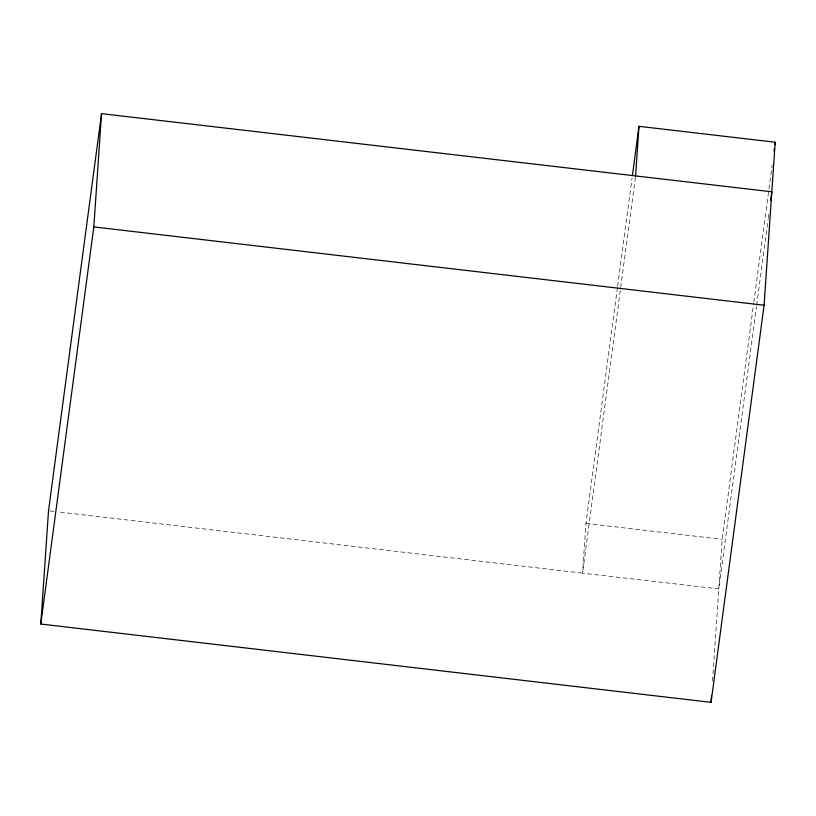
<?xml version="1.0" encoding="UTF-8"?>
<svg xmlns="http://www.w3.org/2000/svg" width="816" height="816" viewBox="0 0 816 816"><rect width="100%" height="100%" fill="white"/><g stroke="black" fill="none" stroke-linecap="round" stroke-linejoin="round"><path stroke-width="0.61" stroke-dasharray="4.08 3.06" d="M617.426 287.681L585.949 523.433L582.553 573.158L718.794 588.917L756.503 306.52M712.531 680.921L722.18 539.345L753.658 303.603M617.59 286.426L632.063 178M635.409 177.307L582.553 573.158L57.385 511.805M753.821 302.338L772.171 164.924M756.667 305.266L768.121 219.535M768.284 218.27L769.131 211.966M585.949 523.433L722.18 539.345M49.786 510.918L56.11 511.652"/><path stroke-width="1.22" d="M632.4 175.481L638.969 126.317L775.2 142.229L764.092 305.235L711.062 702.352L40.8 624.036L48.521 510.765L101.541 113.648L771.824 191.801L770.641 200.624M40.8 624.036L93.82 226.919L101.541 113.648M635.572 176.042L638.969 126.317M711.062 702.352L711.491 696.048M774.017 151.052L774.353 148.532M774.863 144.748L775.2 142.229M93.82 226.919L764.092 305.235"/></g></svg>
